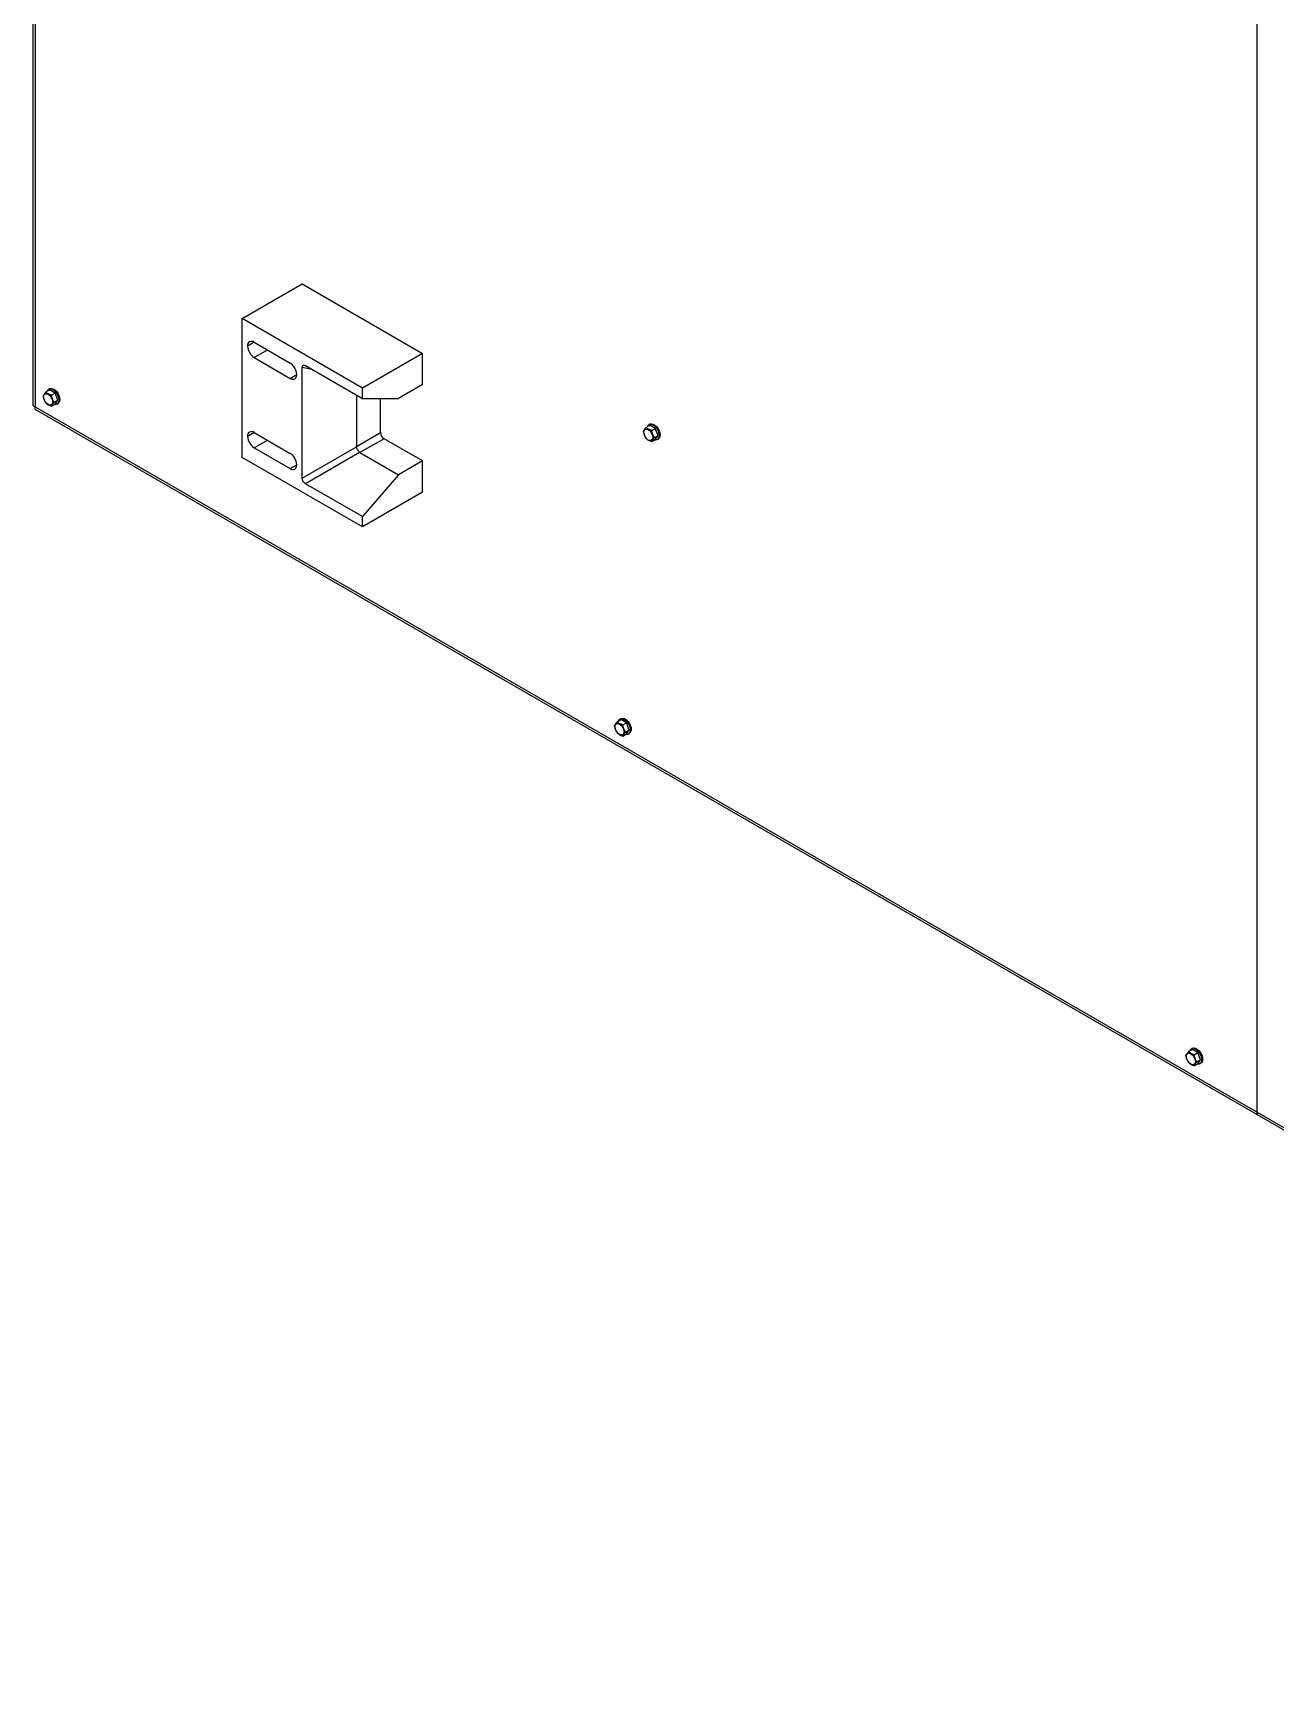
# Paper-space layout '_Isometrico' of a CAD drawing. Header units: millimetres. Extents: x -696 to 796, y -839 to 865.
# Drawn here: x -696 to 34, y -838 to 131 of the extents above; entities that cross this region are included whole.
import ezdxf

# ---------------------------------------------------------------- set-up
doc = ezdxf.new("R2010")
doc.units = ezdxf.units.MM

psp = doc.layouts.new('_Isometrico')

# ---------------------------------------------------------------- linework, layer by layer
at = {"color": 7, "linetype": 'Continuous', "lineweight": 25}
for p, q in [((-696.06, 753.94), (-696.06, -88.15)), ((-694.75, 751.17), (-694.75, -89.05)), ((23.32, 336.63), (23.32, -503.59)), ((-573.12, -37.19), (-537.77, -16.78)), ((-537.77, -16.78), (-467.06, -57.6)), ((-573.12, -118.84), (-573.12, -37.19)), ((-502.41, -78.01), (-573.12, -37.19)), ((-566.05, -51.07), (-569.94, -53.31)), ((-566.05, -51.07), (-544.84, -63.31)), ((-566.05, -60.05), (-558.27, -55.56)), ((-467.06, -57.6), (-502.41, -78.01)), ((-467.06, -75.97), (-467.06, -57.6)), ((-566.05, -60.05), (-544.84, -72.3)), ((-537.77, -130.94), (-537.77, -65.91)), ((-532.07, -67.01), (-537.77, -65.91)), ((-535.87, -64.82), (-502.41, -84.13)), ((-544.84, -72.3), (-540.95, -70.05)), ((-467.06, -75.97), (-481.2, -84.13)), ((-689.83, -83.15), (-690.09, -82.6)), ((-688.46, -80.27), (-686.34, -79.05)), ((-687.71, -79.84), (-687.31, -79.11)), ((-686.28, -78.4), (-686.85, -78.72)), ((-683.07, -80.93), (-686.34, -79.05)), ((-685.19, -82.16), (-683.07, -80.93)), ((-684.53, -86.22), (-683.56, -86.37)), ((-683.56, -86.37), (-681.44, -85.14)), ((-681.44, -85.14), (-683.07, -80.93)), ((-683.07, -87.47), (-681.44, -85.14)), ((-681.85, -87.38), (-681.29, -87.06)), ((-680.83, -86.67), (-681.39, -86.99)), ((-680.83, -86.67), (-681.29, -87.06)), ((-505.95, -82.09), (-505.95, -112.31)), ((-502.41, -84.13), (-502.41, -78.01)), ((-502.41, -84.13), (-481.2, -84.13)), ((-491.81, -104.14), (-491.81, -84.13)), ((-694.75, -89.05), (598.55, -835.66)), ((-694.62, -90.65), (600.3, -838.19)), ((-685.19, -88.69), (-683.07, -87.47)), ((-566.05, -104.14), (-569.94, -106.39)), ((-566.05, -104.14), (-544.84, -116.39)), ((-505.95, -112.31), (-491.81, -104.14)), ((-336.99, -103.94), (-337.25, -103.38)), ((-335.61, -101.06), (-333.49, -99.84)), ((-334.86, -100.63), (-334.46, -99.9)), ((-333.44, -99.18), (-334, -99.51)), ((-330.22, -101.72), (-333.49, -99.84)), ((-332.35, -102.95), (-330.22, -101.72)), ((-330.71, -107.16), (-328.59, -105.93)), ((-328.59, -105.93), (-330.22, -101.72)), ((-330.22, -108.25), (-328.59, -105.93)), ((-566.05, -113.12), (-558.27, -108.63)), ((-566.05, -113.12), (-544.84, -125.37)), ((-537.77, -130.94), (-505.92, -112.55)), ((-504.02, -115.83), (-535.87, -134.22)), ((-489.68, -107.82), (-503.83, -115.98)), ((-503.83, -115.98), (-481.2, -129.04)), ((-467.06, -120.88), (-489.68, -107.82)), ((-332.35, -109.48), (-330.22, -108.25)), ((-331.68, -107.01), (-330.71, -107.16)), ((-329, -108.17), (-328.44, -107.84)), ((-327.98, -107.46), (-328.54, -107.78)), ((-327.98, -107.46), (-328.44, -107.84)), ((-502.41, -159.66), (-573.12, -118.84)), ((-544.84, -125.37), (-540.95, -123.13)), ((-467.06, -120.88), (-481.2, -129.04)), ((-467.06, -139.25), (-467.06, -120.88)), ((-502.41, -153.54), (-535.87, -134.22)), ((-481.2, -129.04), (-502.41, -153.54)), ((-467.06, -139.25), (-502.41, -159.66)), ((-502.41, -159.66), (-502.41, -153.54)), ((-353.96, -277.05), (-354.22, -276.49)), ((-352.58, -274.17), (-350.46, -272.94)), ((-351.83, -273.74), (-351.43, -273.01)), ((-350.41, -272.29), (-350.97, -272.62)), ((-347.2, -274.83), (-350.46, -272.94)), ((-349.32, -276.05), (-347.2, -274.83)), ((-348.65, -280.11), (-347.68, -280.26)), ((-347.68, -280.26), (-345.56, -279.04)), ((-345.56, -279.04), (-347.2, -274.83)), ((-347.2, -281.36), (-345.56, -279.04)), ((-345.98, -281.28), (-345.41, -280.95)), ((-344.95, -280.56), (-345.52, -280.89)), ((-344.95, -280.56), (-345.41, -280.95)), ((-349.32, -282.59), (-347.2, -281.36)), ((-18.08, -470.95), (-18.34, -470.39)), ((-16.71, -468.07), (-14.59, -466.84)), ((-15.96, -467.63), (-15.56, -466.9)), ((-14.53, -466.19), (-15.1, -466.52)), ((-11.32, -468.73), (-14.59, -466.84)), ((-13.44, -469.95), (-11.32, -468.73)), ((-12.77, -474.01), (-11.81, -474.16)), ((-11.81, -474.16), (-9.69, -472.94)), ((-9.69, -472.94), (-11.32, -468.73)), ((-11.32, -475.26), (-9.69, -472.94)), ((-9.07, -474.46), (-9.64, -474.79)), ((-9.07, -474.46), (-9.53, -474.85)), ((-13.44, -476.48), (-11.32, -475.26)), ((-10.1, -475.18), (-9.53, -474.85))]:
    psp.add_line(p, q, dxfattribs=at)
at = {"color": 7, "linetype": 'Continuous', "lineweight": 25, "flags": 128}
for points in [[(-544.84, -72.3), (-543.83, -72.72), (-542.89, -72.82), (-542.09, -72.57), (-541.47, -71.99), (-541.08, -71.14), (-540.95, -70.05), (-541.08, -68.81), (-541.47, -67.5), (-542.09, -66.22), (-542.89, -65.04), (-543.83, -64.05), (-544.84, -63.31)], [(-689.83, -83.15), (-689.7, -82.28), (-689.33, -81.64), (-688.74, -81.31), (-688, -81.3), (-687.18, -81.62), (-686.36, -82.24), (-685.62, -83.11), (-685.03, -84.12), (-684.66, -85.2), (-684.53, -86.22)], [(-684.53, -86.22), (-684.66, -87.09), (-685.03, -87.73), (-685.62, -88.06), (-686.36, -88.07), (-687.18, -87.75), (-688, -87.13), (-688.74, -86.26), (-689.33, -85.25), (-689.7, -84.18), (-689.83, -83.15)], [(-687.31, -79.11), (-686.65, -78.62), (-685.8, -78.49), (-684.83, -78.73), (-683.82, -79.32), (-682.86, -80.21), (-682.02, -81.34), (-681.36, -82.6), (-680.95, -83.89), (-680.82, -85.12), (-680.97, -86.19), (-681.39, -86.99)], [(-686.28, -78.4), (-686.08, -78.3), (-685.23, -78.17), (-684.26, -78.41), (-683.26, -78.99), (-682.29, -79.89), (-681.45, -81.01), (-680.8, -82.27), (-680.39, -83.57), (-680.25, -84.8), (-680.4, -85.86), (-680.83, -86.67)], [(-336.99, -103.94), (-336.86, -103.07), (-336.48, -102.43), (-335.89, -102.09), (-335.15, -102.09), (-334.33, -102.41), (-333.51, -103.03), (-332.77, -103.9), (-332.19, -104.91), (-331.81, -105.98), (-331.68, -107.01)], [(-331.68, -107.01), (-331.81, -107.88), (-332.19, -108.51), (-332.77, -108.85), (-333.51, -108.86), (-334.33, -108.54), (-335.15, -107.91), (-335.89, -107.05), (-336.48, -106.04), (-336.86, -104.96), (-336.99, -103.94)], [(-334.46, -99.9), (-333.8, -99.41), (-332.95, -99.28), (-331.98, -99.52), (-330.97, -100.11), (-330.01, -101), (-329.17, -102.12), (-328.52, -103.38), (-328.1, -104.68), (-327.97, -105.91), (-328.12, -106.97), (-328.54, -107.78)], [(-333.44, -99.18), (-333.23, -99.08), (-332.38, -98.95), (-331.42, -99.19), (-330.41, -99.78), (-329.45, -100.68), (-328.6, -101.8), (-327.95, -103.06), (-327.54, -104.36), (-327.4, -105.59), (-327.55, -106.65), (-327.98, -107.46)], [(-544.84, -125.37), (-543.83, -125.8), (-542.89, -125.89), (-542.09, -125.64), (-541.47, -125.07), (-541.08, -124.21), (-540.95, -123.12), (-541.08, -121.89), (-541.47, -120.58), (-542.09, -119.29), (-542.89, -118.11), (-543.83, -117.12), (-544.84, -116.39)], [(-353.96, -277.05), (-353.83, -276.18), (-353.45, -275.54), (-352.86, -275.2), (-352.12, -275.19), (-351.3, -275.52), (-350.48, -276.14), (-349.74, -277), (-349.16, -278.02), (-348.78, -279.09), (-348.65, -280.11)], [(-348.65, -280.11), (-348.78, -280.99), (-349.16, -281.62), (-349.74, -281.96), (-350.48, -281.97), (-351.3, -281.65), (-352.12, -281.02), (-352.86, -280.16), (-353.45, -279.14), (-353.83, -278.07), (-353.96, -277.05)], [(-351.43, -273.01), (-350.77, -272.52), (-349.92, -272.39), (-348.95, -272.63), (-347.95, -273.22), (-346.98, -274.11), (-346.14, -275.23), (-345.49, -276.49), (-345.08, -277.79), (-344.94, -279.02), (-345.09, -280.08), (-345.52, -280.89)], [(-350.41, -272.29), (-350.2, -272.19), (-349.35, -272.06), (-348.39, -272.3), (-347.38, -272.89), (-346.42, -273.78), (-345.57, -274.91), (-344.92, -276.17), (-344.51, -277.46), (-344.37, -278.69), (-344.52, -279.76), (-344.95, -280.56)], [(-18.08, -470.95), (-17.95, -470.08), (-17.57, -469.44), (-16.99, -469.1), (-16.25, -469.09), (-15.43, -469.41), (-14.61, -470.04), (-13.87, -470.9), (-13.28, -471.92), (-12.9, -472.99), (-12.77, -474.01)], [(-12.77, -474.01), (-12.9, -474.88), (-13.28, -475.52), (-13.87, -475.86), (-14.61, -475.87), (-15.43, -475.54), (-16.25, -474.92), (-16.99, -474.06), (-17.57, -473.04), (-17.95, -471.97), (-18.08, -470.95)], [(-15.56, -466.9), (-14.89, -466.42), (-14.04, -466.29), (-13.08, -466.53), (-12.07, -467.12), (-11.11, -468.01), (-10.26, -469.13), (-9.61, -470.39), (-9.2, -471.69), (-9.06, -472.92), (-9.21, -473.98), (-9.64, -474.79)], [(-14.53, -466.19), (-14.33, -466.09), (-13.48, -465.96), (-12.51, -466.2), (-11.5, -466.79), (-10.54, -467.68), (-9.7, -468.8), (-9.04, -470.06), (-8.63, -471.36), (-8.5, -472.59), (-8.65, -473.65), (-9.07, -474.46)]]:
    psp.add_lwpolyline(points, dxfattribs=at)
at = {"color": 7, "linetype": 'Continuous', "lineweight": 25}
for centre, radius, start, end in [((-567.57, -52.93), 2.4, 50.79671, 189.21404), ((-561.5, -52.93), 8.45, 182.60548, 237.39452), ((-682.8, -85.73), 1.89, 256.25373, 318.07006), ((-567.57, -106), 2.4, 50.79671, 189.21404), ((-561.5, -106), 8.45, 182.60548, 237.39452), ((-487.2, -103.93), 4.61, 182.60548, 237.39452), ((-329.95, -106.52), 1.89, 256.25373, 318.07006), ((-346.92, -279.63), 1.89, 256.25373, 318.07006), ((-11.05, -473.52), 1.89, 256.25373, 318.07006), ((25.46, -503.86), 2.16, 172.74417, 235.94365), ((25.53, -503.83), 2.22, 173.70115, 234.98667)]:
    psp.add_arc(centre, radius, start, end, dxfattribs=at)
for points, knots in [([(-537.77, -65.91), (-537.74, -65.61), (-537.68, -64.99), (-537.18, -64.54), (-536.53, -64.5), (-536.09, -64.71), (-535.87, -64.82)], [0, 0, 0, 0, 0.278634, 0.559516, 0.780951, 1, 1, 1, 1]), ([(-688.46, -80.27), (-688.86, -80.73), (-689.65, -81.65), (-689.95, -82.28), (-690.09, -82.6)], [0, 0, 0, 0, 0.499067, 1, 1, 1, 1]), ([(-690.09, -82.6), (-689.95, -83.37), (-689.65, -84.92), (-688.86, -86.17), (-688.46, -86.8)], [0, 0, 0, 0, 0.499067, 1, 1, 1, 1]), ([(-685.19, -82.16), (-685.86, -81.92), (-687.2, -81.43), (-688.04, -80.66), (-688.46, -80.27)], [0, 0, 0, 0, 0.500142, 1, 1, 1, 1]), ([(-688.46, -86.8), (-688.04, -87.19), (-687.2, -87.97), (-685.86, -88.45), (-685.19, -88.69)], [0, 0, 0, 0, 0.499858, 1, 1, 1, 1]), ([(-683.56, -86.37), (-683.96, -85.74), (-684.75, -84.48), (-685.05, -82.93), (-685.19, -82.16)], [0, 0, 0, 0, 0.499067, 1, 1, 1, 1]), ([(-685.19, -88.69), (-685.05, -88.38), (-684.76, -87.75), (-683.96, -86.83), (-683.56, -86.37)], [0, 0, 0, 0, 0.499067, 1, 1, 1, 1]), ([(-694.62, -90.65), (-694.62, -90.65), (-694.83, -90.66), (-694.99, -90.14), (-694.83, -89.42), (-694.75, -89.05)], [0, 0, 0, 0, 0.000102, 0.500051, 1, 1, 1, 1]), ([(-335.61, -101.06), (-336.01, -101.52), (-336.81, -102.44), (-337.1, -103.07), (-337.25, -103.38)], [0, 0, 0, 0, 0.499067, 1, 1, 1, 1]), ([(-337.25, -103.38), (-337.1, -104.16), (-336.81, -105.71), (-336.01, -106.96), (-335.61, -107.59)], [0, 0, 0, 0, 0.499067, 1, 1, 1, 1]), ([(-332.35, -102.95), (-333.02, -102.7), (-334.36, -102.22), (-335.19, -101.45), (-335.61, -101.06)], [0, 0, 0, 0, 0.500142, 1, 1, 1, 1]), ([(-330.71, -107.16), (-331.11, -106.53), (-331.91, -105.27), (-332.2, -103.72), (-332.35, -102.95)], [0, 0, 0, 0, 0.499067, 1, 1, 1, 1]), ([(-505.92, -112.55), (-505.93, -112.5), (-505.94, -112.42), (-505.95, -112.34), (-505.95, -112.31)], [0, 0, 0, 0, 0.562315, 1, 1, 1, 1]), ([(-504.02, -115.83), (-504.23, -115.59), (-504.67, -115.1), (-505.26, -114.15), (-505.69, -113.26), (-505.84, -112.78), (-505.92, -112.55)], [0, 0, 0, 0, 0.273913, 0.56133, 0.78599, 1, 1, 1, 1]), ([(-503.83, -115.98), (-503.87, -115.96), (-503.93, -115.91), (-503.99, -115.86), (-504.02, -115.83)], [0, 0, 0, 0, 0.557393, 1, 1, 1, 1]), ([(-335.61, -107.59), (-335.19, -107.98), (-334.36, -108.75), (-333.02, -109.24), (-332.35, -109.48)], [0, 0, 0, 0, 0.499858, 1, 1, 1, 1]), ([(-332.35, -109.48), (-332.2, -109.16), (-331.91, -108.54), (-331.11, -107.62), (-330.71, -107.16)], [0, 0, 0, 0, 0.499067, 1, 1, 1, 1]), ([(-535.87, -134.22), (-536.15, -134.03), (-536.71, -133.63), (-537.36, -132.68), (-537.71, -131.73), (-537.75, -131.2), (-537.77, -130.94)], [0, 0, 0, 0, 0.278634, 0.559516, 0.780951, 1, 1, 1, 1]), ([(-352.58, -274.17), (-352.98, -274.63), (-353.78, -275.55), (-354.07, -276.18), (-354.22, -276.49)], [0, 0, 0, 0, 0.499067, 1, 1, 1, 1]), ([(-354.22, -276.49), (-354.07, -277.27), (-353.78, -278.81), (-352.98, -280.07), (-352.58, -280.7)], [0, 0, 0, 0, 0.499067, 1, 1, 1, 1]), ([(-349.32, -276.05), (-349.99, -275.81), (-351.33, -275.33), (-352.16, -274.56), (-352.58, -274.17)], [0, 0, 0, 0, 0.500142, 1, 1, 1, 1]), ([(-352.58, -280.7), (-352.16, -281.09), (-351.33, -281.86), (-349.99, -282.35), (-349.32, -282.59)], [0, 0, 0, 0, 0.499858, 1, 1, 1, 1]), ([(-347.68, -280.26), (-348.08, -279.64), (-348.88, -278.38), (-349.17, -276.83), (-349.32, -276.05)], [0, 0, 0, 0, 0.499067, 1, 1, 1, 1]), ([(-349.32, -282.59), (-349.17, -282.27), (-348.88, -281.64), (-348.08, -280.72), (-347.68, -280.26)], [0, 0, 0, 0, 0.499067, 1, 1, 1, 1]), ([(-16.71, -468.07), (-17.1, -468.53), (-17.9, -469.45), (-18.19, -470.07), (-18.34, -470.39)], [0, 0, 0, 0, 0.499067, 1, 1, 1, 1]), ([(-18.34, -470.39), (-18.19, -471.16), (-17.9, -472.71), (-17.11, -473.97), (-16.71, -474.6)], [0, 0, 0, 0, 0.499067, 1, 1, 1, 1]), ([(-13.44, -469.95), (-14.11, -469.71), (-15.45, -469.23), (-16.29, -468.45), (-16.71, -468.07)], [0, 0, 0, 0, 0.500142, 1, 1, 1, 1]), ([(-16.71, -474.6), (-16.29, -474.99), (-15.45, -475.76), (-14.11, -476.24), (-13.44, -476.48)], [0, 0, 0, 0, 0.499858, 1, 1, 1, 1]), ([(-11.81, -474.16), (-12.21, -473.53), (-13, -472.28), (-13.29, -470.73), (-13.44, -469.95)], [0, 0, 0, 0, 0.499067, 1, 1, 1, 1]), ([(-13.44, -476.48), (-13.3, -476.17), (-13, -475.54), (-12.21, -474.62), (-11.81, -474.16)], [0, 0, 0, 0, 0.499067, 1, 1, 1, 1])]:
    psp.add_open_spline(points, degree=3, knots=knots, dxfattribs=at)
psp.add_open_spline([(-694.75, -89.05), (-695.12, -88.94), (-695.88, -88.72), (-696, -88.34), (-696.06, -88.15)], degree=3, dxfattribs=at)

doc.saveas('drawing.dxf')
